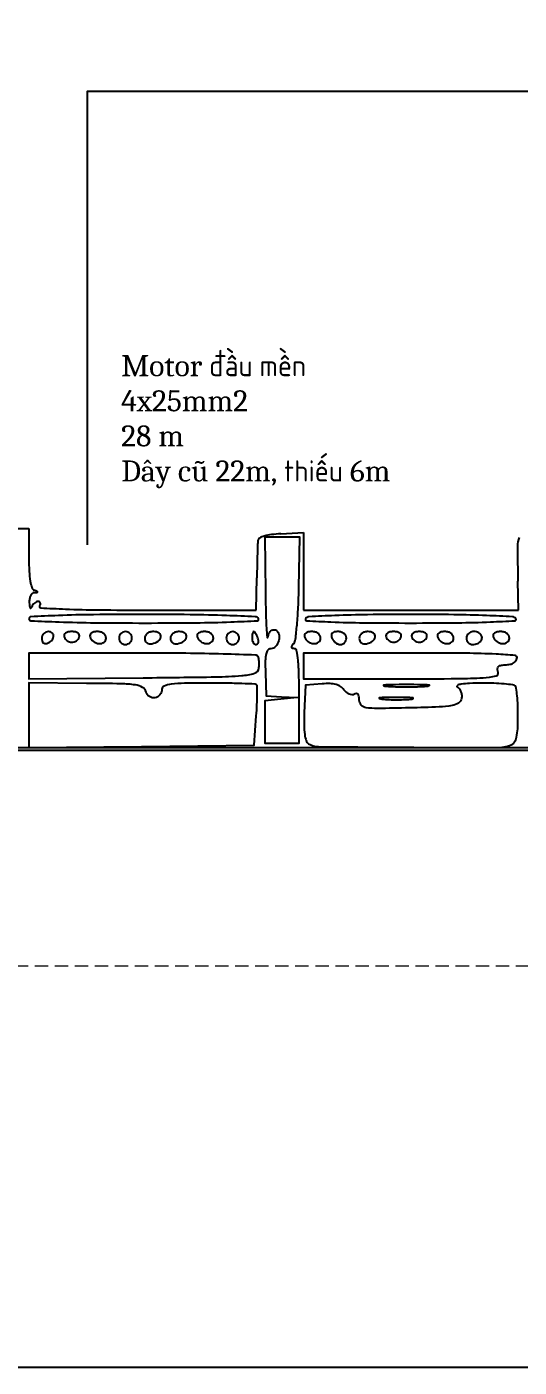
# Model space of a CAD drawing. Extents: x 223136 to 348136, y -32544 to -4064.
# Drawn here: x 264807 to 269486, y -25702 to -12965 of the extents above; entities that cross this region are included whole.
import ezdxf

# ---------------------------------------------------------------- set-up
doc = ezdxf.new("R2010")
doc.units = 0
doc.header["$LTSCALE"] = 20
doc.header["$MEASUREMENT"] = 0
doc.linetypes.add('HIDDEN', pattern=[9.525, 6.35, -3.175])
doc.layers.add('6', color=6, linetype='Continuous')
doc.layers.add('Cuasau', color=10, linetype='Continuous')

msp = doc.modelspace()

# ---------------------------------------------------------------- hatches: boundary and pattern name
at = {"layer": '6', "linetype": 'ByBlock'}
h = msp.add_hatch(dxfattribs=at)
h.set_pattern_fill('ANSI32', color=8, scale=150)
h.paths.add_polyline_path([(293100, -16999.533), (287251.209, -16999.533), (287249.759, -17000.314), (287249.759, -17259.943), (293100, -17259.943)])
h.paths.add_polyline_path([(294444.5, -16999.533), (293100, -16999.533), (293100, -17259.943), (294444.5, -17259.943)])
h.paths.add_polyline_path([(310271, -16999.533), (294444.5, -16999.533), (294444.5, -17259.943), (309914.14, -17259.943), (310271, -17254.453)])
h.paths.add_polyline_path([(286789.377, -17508.211), (287249.759, -17259.943), (287249.759, -17000.314), (287053.524, -17106.068, -0.135462681), (286835.276, -17223.685), (286191.122, -17570.829), (286191.122, -17830.829), (286309.783, -17766.839, -0.322823165)])
h.paths.add_polyline_path([(286789.377, -17508.211, 0.322823165), (286309.783, -17766.839)], flags=17)
h.paths.add_polyline_path([(322538.455, -16999.533), (310271, -16999.533), (310271, -17259.943), (322831.71, -17259.943, -0.047041611)])
h.paths.add_polyline_path([(326394.5, -16999.533), (322538.455, -16999.533, 0.047041611), (322831.71, -17259.943), (325448.278, -17259.943), (325872.486, -17253.417, -0.002624999), (326263.232, -17249.457, -0.011484333), (326394.5, -17251.831)])
h.paths.add_polyline_path([(289265.28, -20791.194), (291669.118, -20791.194), (291669.118, -20010.141), (289265.28, -20010.141)], flags=9)
h.paths.add_polyline_path([(289242.056, -21672.469), (290963.634, -21672.469), (290963.634, -20891.416), (289242.056, -20891.416)], flags=9)
h.paths.add_polyline_path([(341793.609, -14897.652), (343381.371, -14897.652), (343381.371, -14116.599), (341793.609, -14116.599)], flags=9)
h.paths.add_polyline_path([(326496.976, -14897.652), (328084.739, -14897.652), (328084.739, -14116.599), (326496.976, -14116.599)], flags=9)
h.paths.add_polyline_path([(341485.618, -12728.635), (342216.755, -12728.635), (342216.755, -12280.916), (341485.618, -12280.916)], flags=9)
h.paths.add_polyline_path([(334494.455, -12728.635), (335389.821, -12728.635), (335389.821, -12280.916), (334494.455, -12280.916)], flags=9)
h.paths.add_polyline_path([(341228.274, -11323.157), (341959.411, -11323.157), (341959.411, -10875.438), (341228.274, -10875.438)], flags=9)
h.paths.add_polyline_path([(310492.266, -14654.818), (312698.276, -14654.818), (312698.276, -14207.099), (310492.266, -14207.099)], flags=9)
h.paths.add_polyline_path([(341101.91, -22162.655), (341846.624, -22162.655), (341846.624, -21938.795), (341101.91, -21938.795)], flags=9)
h.paths.add_polyline_path([(325532.287, -22162.655), (326284.242, -22162.655), (326284.242, -21938.795), (325532.287, -21938.795)], flags=9)
h.paths.add_polyline_path([(309518.361, -22162.655), (310264.958, -22162.655), (310264.958, -21938.795), (309518.361, -21938.795)], flags=9)
h.paths.add_polyline_path([(292477.274, -22003.036), (293529.88, -22003.036), (293529.88, -21779.176), (292477.274, -21779.176)], flags=9)
h.paths.add_polyline_path([(282411.597, -22165.913), (282985.42, -22165.913), (282985.42, -21942.054), (282411.597, -21942.054)], flags=9)
h.paths.add_polyline_path([(257550.171, -22130.394), (258652.67, -22130.394), (258652.67, -21906.534), (257550.171, -21906.534)], flags=9)
h.paths.add_polyline_path([(257076.65, -22130.504), (257461.407, -22130.504), (257461.407, -21906.644), (257076.65, -21906.644)], flags=9)
h.paths.add_polyline_path([(243783.632, -22162.655), (244685.913, -22162.655), (244685.913, -21938.795), (243783.632, -21938.795)], flags=9)

# ---------------------------------------------------------------- linework, layer by layer
for p, q in [((264194.62, -17733.429), (264826.586, -17733.429)), ((264826.586, -17733.429), (264826.586, -18015.435)), ((267221.942, -17782.263), (267435.995, -17769.939)), ((267435.995, -17769.939), (267435.995, -18139.018)), ((266987.503, -18508.097), (266992.6, -18202.307)), ((267435.995, -18139.018), (267435.995, -18508.097)), ((269480.067, -18508.097), (269474.238, -18232.886)), ((265945.411, -18508.097), (266987.503, -18508.097)), ((267435.995, -18508.097), (268458.031, -18508.097)), ((268458.031, -18508.097), (269480.067, -18508.097)), ((237333.565, -19812.802), (346860.741, -19812.802))]:
    msp.add_line(p, q)
at = {"linetype": 'ByBlock'}
msp.add_lwpolyline([(223135.508, -25702.311), (348135.508, -25702.311), (348135.508, -4063.542), (223135.508, -4063.542)], close=True, dxfattribs=at)
for points in [[(267074.6, -18334.816, 0.003298), (267077.944, -18528.377, 0.007337), (267083.625, -18675.67, 0.011625), (267090.458, -18764.851, 0.863928), (267097.526, -18765.177, -0.053143), (267108.279, -18730.163, -0.100586), (267124.991, -18705.976, -0.137518), (267145.914, -18694.753, -0.147409), (267169.012, -18696.459, -0.243888), (267201.318, -18732.854, -0.123686), (267201.406, -18795.766, -0.117423), (267171.452, -18853.515, -0.217987), (267124.413, -18875.045, 0.232324), (267097.733, -18888.149, 0.1099), (267081.035, -18923.732, 0.051222), (267073.335, -18988.963, 0.011954), (267074.301, -19099.291), (267081.629, -19323.537), (267228.233, -19330.391), (267374.837, -19337.245), (267221.942, -19353.239), (267069.047, -19369.232), (267069.047, -19570.631), (267069.047, -19772.03), (267232.135, -19772.03), (267395.223, -19772.03), (267395.223, -19323.537, 0.006301), (267392.683, -19121.955, 0.019124), (267383.99, -18985.13, 0.020081), (267370.809, -18892.824, 0.361857), (267349.459, -18875.045, -0.095034), (267332.1, -18871.716, -0.276115), (267324.968, -18862.392, -0.16088), (267328.181, -18846.923, -0.035163), (267343.614, -18824.08, 0.136982), (267359.794, -18784.961, 0.007026), (267374.416, -18647.359, 0.010757), (267386.111, -18481.285, 0.007562), (267392.416, -18294.044), (267401.299, -17814.973), (267235.173, -17814.973), (267069.047, -17814.973)], [(264826.586, -18589.641, 0.400731), (264844.781, -18608.697, 0.002328), (265112.592, -18619.843, 0.006645), (265455.592, -18627.957, 0.00259), (265929.837, -18630.413, 0.002449), (266411.895, -18628.052, 0.007002), (266746.993, -18620.076, 0.003233), (266997.747, -18608.969, 0.570451), (267007.889, -18589.641, 0.24755), (266976.357, -18571.086, 0.002399), (266703.37, -18559.686, 0.006431), (266360.288, -18551.424, 0.002804), (265904.639, -18548.869, 0.002656), (265441.552, -18551.329, 0.006795), (265106.293, -18559.448, 0.002429), (264844.732, -18570.612, 0.400364)], [(267456.381, -18589.641, 0.568773), (267466.423, -18608.896, 0.003752), (267697.5, -18620.065, 0.007555), (268008.298, -18628.05, 0.002644), (268455.296, -18630.413, 0.002644), (268902.294, -18628.05, 0.007555), (269213.092, -18620.065, 0.003752), (269444.169, -18608.896, 0.568773), (269454.21, -18589.641, 0.246069), (269423.157, -18571.251, 0.002831), (269175.817, -18559.753, 0.00705), (268864.801, -18551.448, 0.003149), (268455.296, -18548.869, 0.003149), (268045.79, -18551.448, 0.00705), (267734.775, -18559.753, 0.002831), (267487.434, -18571.251, 0.246069)], [(264948.903, -18776.513, 0.077096), (264952.541, -18799.968, 0.119977), (264963.125, -18817.364, 0.144529), (264978.9, -18825.948, 0.134046), (264997.319, -18824.93, 0.113253), (265040.668, -18798.513, 0.165501), (265060.739, -18758.993, 0.244413), (265049.196, -18726.104, 0.190724), (265013.458, -18711.957, 0.099038), (264988.821, -18716.885, 0.097945), (264967.866, -18730.92, 0.097945), (264953.831, -18751.876, 0.099038)], [(265162.956, -18762.922, 0.087886), (265173.523, -18782.401, 0.06965), (265190.923, -18798.916, 0.06941), (265212.256, -18810.067, 0.085974), (265234.307, -18813.887, 0.085974), (265256.357, -18810.067, 0.06941), (265277.691, -18798.916, 0.06965), (265295.09, -18782.401, 0.087886), (265305.658, -18762.922, 0.162171), (265305.662, -18742.574, 0.158614), (265293.478, -18726.071, 0.105759), (265268.914, -18715.408, 0.049736), (265234.307, -18711.957, 0.049736), (265199.699, -18715.408, 0.105759), (265175.135, -18726.071, 0.158614), (265162.951, -18742.574, 0.162171)], [(265407.569, -18762.922, 0.158083), (265439.764, -18806.619, 0.13487), (265493.658, -18826.544, 0.175333), (265540.709, -18813.97, 0.245384), (265560.483, -18776.105, 0.12024), (265554.235, -18750.501, 0.111791), (265536.793, -18729.848, 0.09567), (265509.581, -18716.499, 0.066422), (265475.541, -18711.957, 0.053387), (265442.692, -18715.475, 0.107922), (265419.139, -18726.23, 0.156475), (265407.419, -18742.751, 0.158297)], [(265682.799, -18773.115, 0.099038), (265687.468, -18796.455, 0.097945), (265700.764, -18816.308, 0.097945), (265720.617, -18829.604, 0.099038), (265743.957, -18834.273, 0.099038), (265767.297, -18829.604, 0.097945), (265787.15, -18816.308, 0.097945), (265800.446, -18796.455, 0.099038), (265805.115, -18773.115, 0.099038), (265800.446, -18749.775, 0.097945), (265787.15, -18729.922, 0.097945), (265767.297, -18716.626, 0.099038), (265743.957, -18711.957, 0.099038), (265720.617, -18716.626, 0.097945), (265700.764, -18729.922, 0.097945), (265687.468, -18749.775, 0.099038)], [(265927.431, -18776.105, 0.099154), (265932.383, -18800.832, 0.133817), (265946.33, -18818.751, 0.126354), (265968.133, -18827.765, 0.083236), (265995.403, -18827.07, 0.100818), (266053.814, -18802.887, 0.210781), (266079.507, -18762.074, 0.297834), (266063.091, -18726.522, 0.14074), (266012.373, -18711.957, 0.066422), (265978.333, -18716.499, 0.09567), (265951.121, -18729.848, 0.111791), (265933.678, -18750.501, 0.12024)], [(266172.063, -18776.105, 0.099154), (266177.015, -18800.832, 0.133817), (266190.962, -18818.751, 0.126354), (266212.765, -18827.765, 0.083236), (266240.035, -18827.07, 0.100818), (266298.447, -18802.887, 0.210781), (266324.139, -18762.074, 0.297834), (266307.723, -18726.522, 0.14074), (266257.005, -18711.957, 0.066422), (266222.965, -18716.499, 0.09567), (266195.753, -18729.848, 0.111791), (266178.31, -18750.501, 0.12024)], [(266426.869, -18762.922, 0.158083), (266459.064, -18806.619, 0.13487), (266512.959, -18826.544, 0.175333), (266560.009, -18813.97, 0.245384), (266579.783, -18776.105, 0.12024), (266573.536, -18750.501, 0.111791), (266556.093, -18729.848, 0.09567), (266528.881, -18716.499, 0.066422), (266494.841, -18711.957, 0.053387), (266461.992, -18715.475, 0.107922), (266438.439, -18726.23, 0.156475), (266426.719, -18742.751, 0.158297)], [(266702.099, -18773.115, 0.099038), (266706.768, -18796.455, 0.097945), (266720.064, -18816.308, 0.097945), (266739.917, -18829.604, 0.099038), (266763.257, -18834.273, 0.099038), (266786.597, -18829.604, 0.097945), (266806.45, -18816.308, 0.097945), (266819.746, -18796.455, 0.099038), (266824.415, -18773.115, 0.099038), (266819.746, -18749.775, 0.097945), (266806.45, -18729.922, 0.097945), (266786.597, -18716.626, 0.099038), (266763.257, -18711.957, 0.099038), (266739.917, -18716.626, 0.097945), (266720.064, -18729.922, 0.097945), (266706.768, -18749.775, 0.099038)], [(266946.731, -18773.115, 0.062722), (266949.676, -18796.499, 0.08088), (266958.332, -18816.308, 0.098158), (266971.162, -18829.564, 0.152681), (266986.224, -18834.273, 0.184534), (266999.294, -18829.279, 0.147206), (267007.221, -18816.308, 0.100118), (267008.343, -18796.533, 0.055937), (267002.247, -18773.115, 0.02136), (266992.09, -18749.689, 0.030395), (266980.966, -18729.922, 0.030693), (266970.352, -18715.509, 0.222225), (266962.755, -18711.957, 0.289661), (266956.56, -18715.875, 0.046727), (266951.438, -18729.922, 0.039339), (266947.892, -18749.678, 0.024748)], [(267446.169, -18762.922, 0.158083), (267478.364, -18806.619, 0.13487), (267532.259, -18826.544, 0.175333), (267579.31, -18813.97, 0.245384), (267599.084, -18776.105, 0.12024), (267592.836, -18750.501, 0.111791), (267575.393, -18729.848, 0.09567), (267548.182, -18716.499, 0.066422), (267514.142, -18711.957, 0.053387), (267481.293, -18715.475, 0.107922), (267457.74, -18726.23, 0.156475), (267446.02, -18742.751, 0.158297)], [(267706.655, -18773.115, 0.074185), (267719.872, -18796.495, 0.064359), (267739.914, -18816.308, 0.06686), (267763.453, -18829.711, 0.096313), (267786.92, -18834.273, 0.106859), (267808.589, -18829.589, 0.099462), (267827.032, -18816.308, 0.095925), (267839.396, -18796.462, 0.091732), (267843.716, -18773.115, 0.130258), (267837.533, -18749.786, 0.100732), (267820.145, -18729.917, 0.088591), (267794.128, -18716.557, 0.074555), (267763.451, -18711.957, 0.051069), (267728.892, -18715.496, 0.155809), (267708.594, -18726.936, 0.195231), (267701.327, -18746.079, 0.086117)], [(267966.032, -18776.105, 0.099154), (267970.984, -18800.832, 0.133817), (267984.931, -18818.751, 0.126354), (268006.734, -18827.765, 0.083236), (268034.004, -18827.07, 0.100818), (268092.415, -18802.887, 0.210781), (268118.108, -18762.074, 0.297834), (268101.692, -18726.522, 0.14074), (268050.973, -18711.957, 0.066422), (268016.934, -18716.499, 0.09567), (267989.722, -18729.848, 0.111791), (267972.279, -18750.501, 0.12024)], [(268220.857, -18762.922, 0.087886), (268231.424, -18782.401, 0.06965), (268248.824, -18798.916, 0.06941), (268270.157, -18810.067, 0.085974), (268292.208, -18813.887, 0.085974), (268314.259, -18810.067, 0.06941), (268335.592, -18798.916, 0.06965), (268352.991, -18782.401, 0.087886), (268363.559, -18762.922, 0.162171), (268363.563, -18742.574, 0.158614), (268351.379, -18726.071, 0.105759), (268326.815, -18715.408, 0.049736), (268292.208, -18711.957, 0.049736), (268257.601, -18715.408, 0.105759), (268233.036, -18726.071, 0.158614), (268220.852, -18742.574, 0.162171)], [(268465.489, -18762.922, 0.087886), (268476.056, -18782.401, 0.06965), (268493.456, -18798.916, 0.06941), (268514.789, -18810.067, 0.085974), (268536.84, -18813.887, 0.085974), (268558.891, -18810.067, 0.06941), (268580.224, -18798.916, 0.06965), (268597.623, -18782.401, 0.087886), (268608.191, -18762.922, 0.162171), (268608.195, -18742.574, 0.158614), (268596.012, -18726.071, 0.105759), (268571.447, -18715.408, 0.049736), (268536.84, -18711.957, 0.049736), (268502.233, -18715.408, 0.105759), (268477.668, -18726.071, 0.158614), (268465.485, -18742.574, 0.162171)], [(268710.102, -18762.922, 0.158083), (268742.297, -18806.619, 0.13487), (268796.192, -18826.544, 0.175333), (268843.242, -18813.97, 0.245384), (268863.016, -18776.105, 0.12024), (268856.768, -18750.501, 0.111791), (268839.326, -18729.848, 0.09567), (268812.114, -18716.499, 0.066422), (268778.074, -18711.957, 0.053387), (268745.225, -18715.475, 0.107922), (268721.672, -18726.23, 0.156475), (268709.952, -18742.751, 0.158297)], [(268985.332, -18773.115, 0.095012), (268989.808, -18796.459, 0.096907), (269002.59, -18816.308, 0.098834), (269021.665, -18829.595, 0.103216), (269044.084, -18834.273, 0.098073), (269088.803, -18825.417, 0.128462), (269121.919, -18800.42, 0.172865), (269132.863, -18768.087, 0.194761), (269120.13, -18738.03, 0.128822), (269080.216, -18714.689, 0.132661), (269034.458, -18714.27, 0.15216), (268999.016, -18736.324, 0.179946)], [(269240.138, -18762.922, 0.158083), (269272.333, -18806.619, 0.13487), (269326.228, -18826.544, 0.175333), (269373.278, -18813.97, 0.245384), (269393.052, -18776.105, 0.12024), (269386.805, -18750.501, 0.111791), (269369.362, -18729.848, 0.09567), (269342.15, -18716.499, 0.066422), (269308.11, -18711.957, 0.053387), (269275.261, -18715.475, 0.107922), (269251.708, -18726.23, 0.156475), (269239.988, -18742.751, 0.158297)], [(264826.586, -19038.799), (264826.586, -19161.781), (265913.368, -19150.922, 0.001201), (266601.095, -19142.398, 0.016758), (266848.634, -19130.431, 0.050376), (266970.786, -19107.889, 0.293552), (267011.759, -19060.849, 0.027916), (267014.704, -19028.108, 0.027903), (267013.983, -18995.237, 0.029052), (267010.088, -18966.725, 0.090168), (267003.029, -18948.726, 0.25088), (266979.941, -18935.334, 0.001011), (266671.987, -18925.484, 0.00463), (266319.407, -18918.188, 0.002858), (265904.639, -18915.817), (264826.586, -18915.817)], [(267435.995, -19038.133), (267435.995, -19160.449), (268372.472, -19160.449, 0.001731), (268905.316, -19158.604, 0.014991), (269142.519, -19149.846, 0.032198), (269266.618, -19133.463, 0.465165), (269285.48, -19099.291, -0.067346), (269279.868, -19075.525, -0.103739), (269282.164, -19054.601, -0.133189), (269291.85, -19039.845, -0.154376), (269307.146, -19033.037, -0.000468), (269327.859, -19030.718, -0.000264), (269352.995, -19027.94, -0.000263), (269378.362, -19025.165, -0.000432), (269399.848, -19022.844, 0.090245), (269419.303, -19017.107, 0.062168), (269438.432, -19004.273, 0.060451), (269454.362, -18986.65, 0.073241), (269464.403, -18966.782, 0.482709), (269446.525, -18939.357, 0.010759), (269266.546, -18926.349, 0.010631), (268980.011, -18917.931, 0.002027), (268458.693, -18915.817), (267435.995, -18915.817)], [(266090.519, -19258.017, -0.168819), (266071.752, -19312.015, -0.181296), (266024.089, -19340.789, -0.194135), (265971.769, -19330.234, -0.185188), (265940.11, -19286.077, 0.201788), (265906.793, -19242.612, 0.093884), (265838.347, -19219.065, 0.031324), (265703.134, -19208.022, 0.003013), (265373.075, -19203.783), (264826.586, -19200.058), (264826.586, -19507.107), (264826.586, -19814.156), (265896.852, -19803.286), (266967.117, -19792.416), (266987.503, -19513.76, 0.006077), (266994.087, -19405.74, 0.009307), (266996.911, -19311.983, 0.004421), (266997.12, -19233.018, 0.19766), (266990.901, -19218.163, 0.187126), (266975.306, -19211.31, 0.00179), (266849.154, -19206.198, 0.005643), (266702.75, -19202.445, 0.003586), (266532.216, -19201.221, 0.005041), (266304.093, -19203.521, 0.026937), (266179.982, -19212.725, 0.05354), (266110.796, -19229.28, 0.317286)], [(268897.607, -19237.31, -0.099089), (268917.535, -19256.342, -0.06615), (268932.117, -19284.435, -0.063084), (268939.399, -19316.9, -0.071142), (268937.886, -19348.809, -0.205537), (268909.52, -19390.733, -0.098741), (268847.907, -19414.891, -0.034461), (268726.229, -19428.075, -0.00376), (268444.61, -19436.954, -0.002793), (268138.861, -19442.584, -0.041458), (268032.077, -19435.092, -0.166562), (267984.777, -19410.286, -0.191722), (267966.032, -19363.197, 0.041123), (267963.187, -19328.668, 0.133647), (267953.694, -19307.975, 0.229235), (267938.587, -19301.151, 0.13256), (267919.074, -19306.974, -0.149221), (267897.249, -19312.718, -0.089495), (267870.86, -19306.887, -0.075098), (267843.972, -19290.554, -0.060983), (267820.88, -19265.924, 0.088886), (267788.088, -19234.625, 0.079242), (267745.169, -19215.115, 0.060425), (267688.381, -19206.66, 0.027288), (267613.012, -19208.73), (267456.381, -19221.607), (267444.075, -19482.913, 0.0125), (267441.405, -19603.883, 0.033617), (267447.433, -19689.68, 0.048208), (267461.333, -19748.071, 0.170501), (267484.847, -19777.886, 0.139965), (267578.052, -19805.408, 0.000931), (268433.439, -19811.517, 0.001335), (269271.671, -19813.707, 0.091844), (269410.104, -19788.053, 0.164588), (269441.131, -19762.306, 0.081282), (269460.82, -19714.365, 0.045133), (269471.612, -19636.243, 0.011767), (269474.596, -19509.445, 0.00996), (269472.619, -19410.214, 0.014145), (269466.612, -19322.171, 0.010121), (269458.156, -19250.021, 0.16356), (269447.415, -19228.403, 0.168594), (269425.23, -19217.649, 0.008364), (269343.383, -19209.389, 0.012719), (269244.056, -19203.581, 0.008784), (269131.432, -19201.846, 0.009263), (269015.126, -19204.252, 0.027835), (268936.093, -19211.772, 0.072876), (268898.475, -19223.245, 0.591043)], [(268220.857, -19231.19, 0.012378), (268309.026, -19235.95, 0.007295), (268414.524, -19237.49, 0.007295), (268520.021, -19235.95, 0.012378), (268608.191, -19231.19, 0.075495), (268631.983, -19225.635, 0.793398), (268631.189, -19220.405, 0.016391), (268553.39, -19216.831, 0.003282), (268414.524, -19215.92, 0.003282), (268275.658, -19216.831, 0.016391), (268197.859, -19220.405, 0.793398), (268197.065, -19225.635, 0.075495)], [(268180.994, -19353.293, 0.015806), (268249.469, -19358.256, 0.010474), (268328.276, -19359.816, 0.010546), (268404.969, -19358.11, 0.02012), (268466.398, -19352.964, 0.180442), (268477.654, -19347.092, 0.613017), (268475.503, -19341.495, 0.021409), (268415.115, -19337.797, 0.004873), (268312.594, -19336.916, 0.004587), (268210.418, -19337.972, 0.026082), (268156.207, -19341.863, 0.78507), (268155.569, -19347.347, 0.062969)]]:
    msp.add_lwpolyline(points, format="xyb", close=True)
for centre, radius, start, end in [((267031.085, -17848.381), 28.434, 117.8839821, 174.2894495), ((267129.808, -18034.962), 239.523, 106.1083392, 117.8839368), ((267189.932, -18243.154), 456.222, 97.344936, 106.1082919), ((267295.738, -19064.011), 1283.87, 93.2951112, 97.3448137), ((269662.423, -17896.953), 193.012, 156.0001868, 180.438442), ((285985.645, -18513.894), 18995.697, 178.0849365, 178.3633938), ((267507.865, -17896.059), 507.591, 174.2893805, 178.0849935), ((294202.069, -17709.148), 24733.377, 180.4384832, 181.2133483), ((267464.976, -18015.434), 2638.39, 180.0000195, 182.7257949), ((290557.92, -18595.055), 23568.593, 178.7513642, 179.0451768), ((283254.092, -18435.85), 16263.03, 178.3633899, 178.7513965), ((265596.213, -18104.407), 767.51, 182.7257617, 189.5611834), ((265245.165, -18163.537), 411.517, 189.561189, 198.4595623), ((264892.36, -18281.308), 39.574, 198.4596243, 248.0254624), ((264879.521, -18372.975), 31.247, 93.6138482, 132.6727423), ((264576.267, -19064.669), 805.156, 65.9455042, 68.025513), ((264840.706, -17758.399), 584.554, 273.6138295, 276.2348826), ((264903.712, -18335.102), 4.419, 276.2346638, 359.9998587), ((264901.923, -18335.102), 6.208, 0.00004, 65.9455723), ((264995.654, -18430.927), 165.95, 169.7556419, 182.0096025), ((265219.2, -18423.083), 389.634, 182.0095934, 186.800656), ((264876.984, -18463.894), 44.993, 186.8006762, 210.2564584), ((264942.586, -18421.336), 112.023, 153.3055482, 169.7557347), ((264908.134, -18404.012), 73.461, 132.672664, 153.3055576), ((264937.413, -18511.342), 90.391, 143.8580708, 158.0255152), ((264940.937, -18513.915), 94.755, 130.1830238, 143.8581704), ((264931.603, -18502.864), 80.289, 115.3772819, 130.182965), ((264913.934, -18465.615), 39.062, 90.0000569, 115.3773249), ((264913.934, -18454.684), 28.131, 62.1966752, 90.0000999), ((264939.272, -18473.972), 12.644, 148.282532, 266.8735441), ((264919.623, -18443.896), 15.935, 19.6794898, 62.1964118), ((264879.762, -18437.193), 57.314, 328.282443, 345.3073238), ((264913.575, -18446.059), 22.358, 345.3074292, 19.6796945), ((264842.5, -18484.009), 5.072, 210.2564158, 307.4198021), ((264830.364, -18468.147), 25.044, 307.4197208, 338.0253957), ((265825.835, -2243.356), 16267.455, 266.8734449, 267.7040009), ((265601.152, -7847.555), 10658.754, 267.7039362, 269.404902), ((265945.388, 25289.803), 43797.9, 269.4048424, 270.0000296), ((278592.885, 56242104.651), 56261944.788, 269.9732936726, 269.9902532233), ((288037.236, 112589968.569), 112609809.496, 269.99032505034, 270.000409111)]:
    msp.add_arc(centre, radius, start, end)
at = {"layer": 'Cuasau', "color": 3, "linetype": 'HIDDEN', "lineweight": 0}
msp.add_line((243736.271, -21889.502), (346231.5, -21889.502), dxfattribs=at)
at = {"layer": 'Cuasau', "color": 8, "linetype": 'ByBlock'}
msp.add_lwpolyline([(265384, -17888), (265384, -13576), (281671.5, -13576), (281671.5, -20165.5)], dxfattribs=at)

# ---------------------------------------------------------------- texts
at = {"layer": 'Cuasau', "color": 8, "linetype": 'ByBlock', "insert": (265703.5, -16085), "char_height": 200, "attachment_point": 1}
msp.add_mtext_dynamic_manual_height_columns('{\\fCambria|b0|i0|c0|p18;Motor đầu mền\\P4x25mm2\\P28 m\\PDây cũ 22m, thiếu 6m}', width=2905.5, gutter_width=1, heights=[0], dxfattribs=at)

doc.saveas('drawing.dxf')
